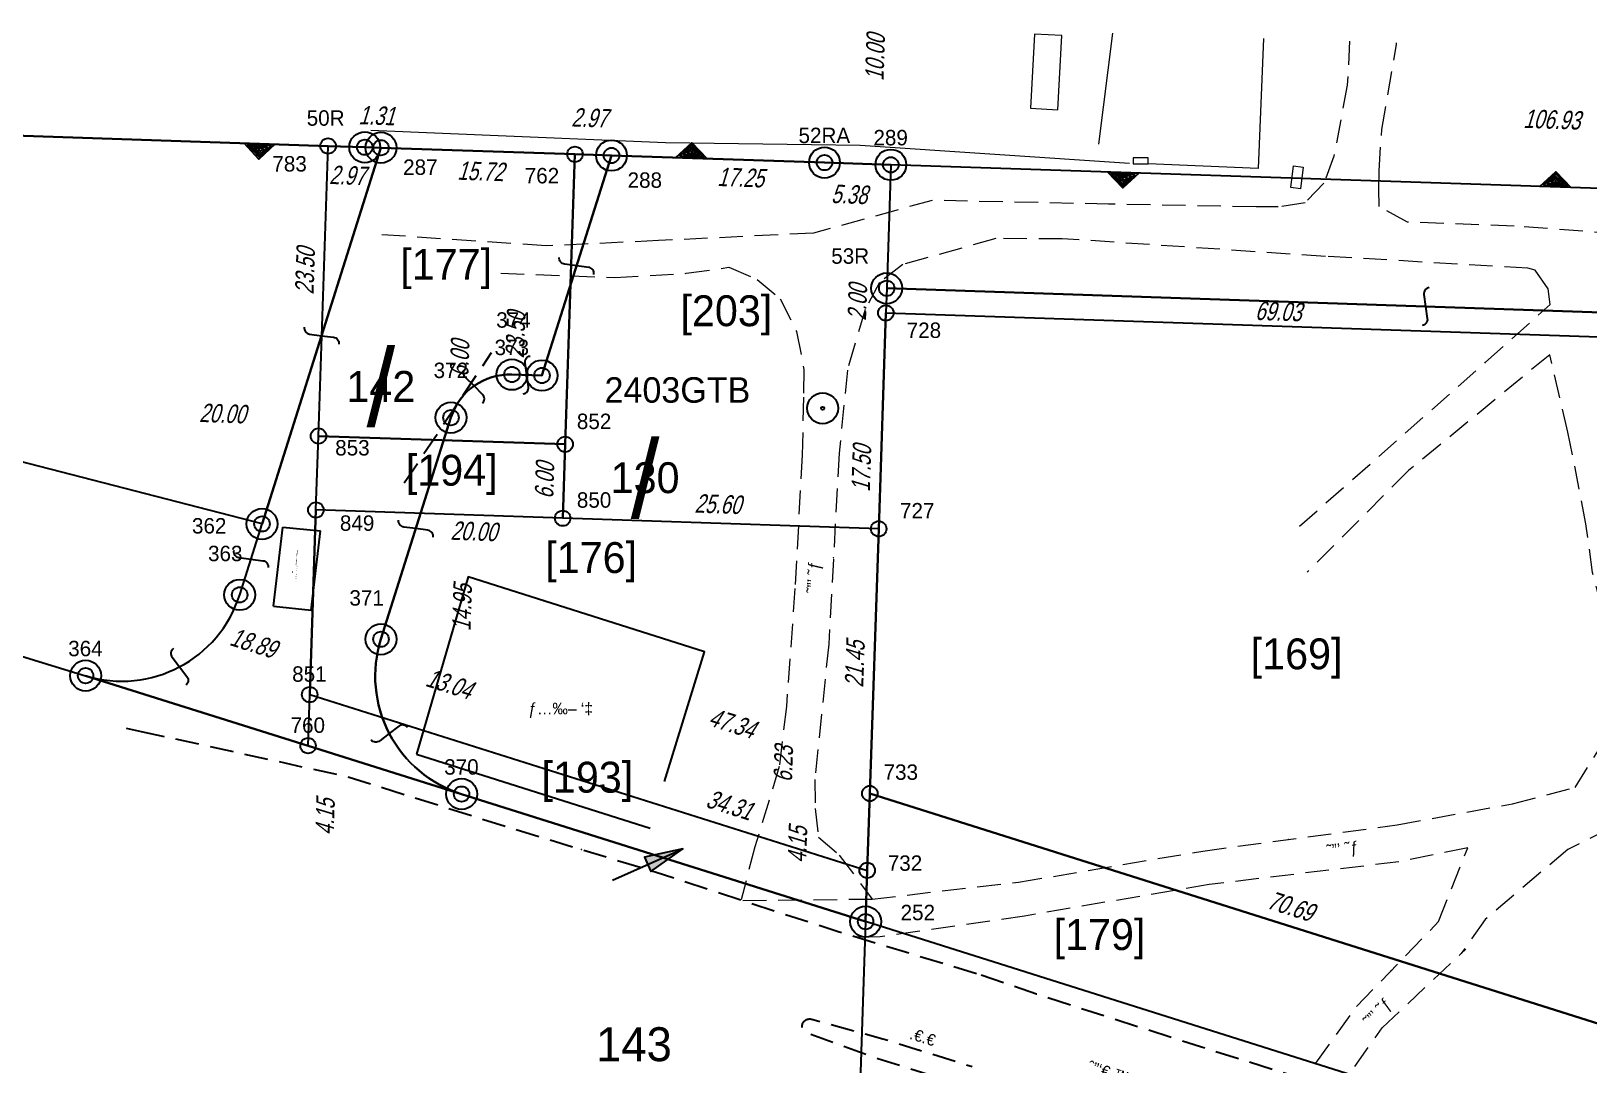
# Model space of a CAD drawing. Extents: x 187751 to 188722, y 663209 to 663959.
# Drawn here: x 188078.5 to 188204.6, y 663747.9 to 663831.7 of the extents above; entities that cross this region are included whole.
import ezdxf
from ezdxf.enums import TextEntityAlignment as Align

# ---------------------------------------------------------------- set-up
doc = ezdxf.new("R2010")
doc.units = 0
doc.header["$LTSCALE"] = 0.3
doc.linetypes.add('HIDDEN', pattern=[9.525, 6.35, -3.175])
doc.layers.get('0').update_dxf_attribs({"linetype": 'CONTINUOUS'})
for name, color, linetype in [('BLDS005', 25, 'CONTINUOUS'), ('C1602_0', 7, 'CONTINUOUS'), ('C1602_1', 1, 'CONTINUOUS'), ('C1602_2', 3, 'CONTINUOUS'), ('C1602_3', 4, 'CONTINUOUS'), ('C1603_0', 7, 'CONTINUOUS'), ('C1603_3', 4, 'CONTINUOUS'), ('C1609_0', 7, 'CONTINUOUS'), ('C1609_3', 7, 'CONTINUOUS'), ('C1610_0', 7, 'CONTINUOUS'), ('C1611_1', 6, 'CONTINUOUS'), ('C1611_3', 6, 'CONTINUOUS'), ('C1690', 7, 'CONTINUOUS'), ('FNCP007', 25, 'CONTINUOUS'), ('OBJS009', 2, 'CONTINUOUS'), ('PCLS001', 3, 'CONTINUOUS'), ('PCLS003', 11, 'CONTINUOUS'), ('RODP020', 25, 'HIDDEN'), ('RODP023', 25, 'HIDDEN'), ('RODP028', 25, 'HIDDEN'), ('RODS002', 25, 'CONTINUOUS'), ('RODS004', 25, 'CONTINUOUS'), ('SRVS003', 20, 'CONTINUOUS')]:
    doc.layers.add(name, color=color, linetype=linetype)
for name, color, linetype, lineweight in [('M2207', 25, 'CONTINUOUS', 20), ('M2405', 25, 'HIDDEN', 20), ('M2602', 25, 'CONTINUOUS', 20), ('M2603', 25, 'CONTINUOUS', 20)]:
    doc.layers.add(name, color=color, linetype=linetype, lineweight=lineweight)
doc.styles.add('HEBTXT', font='HEBTXT')
doc.styles.add('MAVAT_HEBTXT', font='HEBTXT')
doc.styles.add('TAZAR_HEBTXT', font='HEBTXT')

# ---------------------------------------------------------------- blocks, each defined once
blk = doc.blocks.new('SU93_41R')
for points in [[(1, 0), (0, -1), (-1, 0)], [(0.76, -0.1), (0, -0.86), (-0.76, -0.1)], [(0.52, -0.2), (0, -0.72), (-0.52, -0.2)], [(0.28, -0.3), (0, -0.58), (-0.28, -0.3)], [(0.03, -0.4), (0, -0.43), (-0.03, -0.4)]]:
    blk.add_lwpolyline(points, close=True)
blk = doc.blocks.new('SU93_41L')
for points in [[(-1, 0), (0, 1), (1, 0)], [(-0.76, 0.1), (0, 0.86), (0.76, 0.1)], [(-0.52, 0.2), (0, 0.72), (0.52, 0.2)], [(-0.28, 0.3), (0, 0.58), (0.28, 0.3)], [(-0.03, 0.4), (0, 0.43), (0.03, 0.4)]]:
    blk.add_lwpolyline(points, close=True)
blk = doc.blocks.new('PCLS003')
at = {"style": 'HEBTXT'}
blk.add_attdef('PARCEL', text='', height=2.2, dxfattribs=at).set_placement((0, 1.2), align=Align.MIDDLE_CENTER)
at = {"style": 'HEBTXT', "flags": 1}
for tag, p in [('BLOCK', (0, -1.9)), ('AREA_CALC', (0, -3.9)), ('AREA_LEGAL', (0, -5.9))]:
    blk.add_attdef(tag, text='', height=1.5, dxfattribs=at).set_placement(p, align=Align.CENTER)
blk = doc.blocks.new('RODS004')
blk.add_circle((0, 0), 0.001)
at = {"style": 'HEBTXT', "flags": 8}
blk.add_attdef('COVER_TYPE', text='', height=1.5, dxfattribs=at).set_placement((0, 1), align=Align.CENTER)
blk = doc.blocks.new('BLDS005')
blk.add_circle((0, 0), 0.001)
at = {"style": 'HEBTXT'}
blk.add_attdef('TEMP_OBJECT', text='', height=1.5, dxfattribs=at).set_placement((0, 1), align=Align.CENTER)
blk = doc.blocks.new('RODS002')
blk.add_circle((0, 0), 0.001)
at = {"style": 'HEBTXT', "flags": 8}
blk.add_attdef('COVER_TYPE', text='', height=1.5, dxfattribs=at).set_placement((0, 1), align=Align.CENTER)
blk = doc.blocks.new('M2405')
blk.add_circle((0, 0), 0.025)
at = {"color": 0, "style": 'MAVAT_HEBTXT'}
blk.add_attdef('NAME', text='', height=1.3, dxfattribs=at).set_placement((0, 0.9), align=Align.CENTER)
blk = doc.blocks.new('OBJS009')
blk.add_lwpolyline([(0.75, 0), (5.75, 0), (3.25, 0.5), (3.25, -0.5), (5.75, 0)])
blk.add_solid([(3.25, -0.5), (3.25, 0.5), (5.75, 0)])
blk = doc.blocks.new('SRVS003')
for centre, radius in [((0, 0, 0), 1), ((0, 0), 0.1)]:
    blk.add_circle(centre, radius)
at = {"style": 'HEBTXT'}
for tag, height, p in [('NAME', 1.65, (0, 1.4)), ('HEIGHT', 1.8, (0, -3.2))]:
    blk.add_attdef(tag, text='', height=height, dxfattribs=at).set_placement(p, align=Align.CENTER)
for tag, flags, p in [('KIND', 1, (0, -5.4)), ('SOURCE-CODE', 9, (0, -7.6)), ('MARK-CODE', 9, (0, -9.8)), ('KIND_2', 9, (0, -11.97, 0)), ('UDKIND', 9, (0, -14.01))]:
    blk.add_attdef(tag, text='', height=1.8, dxfattribs=dict(at, flags=flags)).set_placement(p, align=Align.CENTER)
blk = doc.blocks.new('C1690')
blk.add_lwpolyline([(0.21, 1.23, 0.414214), (-0.12, 0.77), (0.01, 0), (0.15, -0.77, -0.414214), (-0.16, -1.24)], format="xyb")
blk = doc.blocks.new('C1611')
blk.add_circle((0, 0), 0.5)
at = {"style": 'TAZAR_HEBTXT'}
for tag, p in [('POINT_NAME', (-0.02, 1.33)), ('UID', (0, -1.39))]:
    blk.add_attdef(tag, text='', height=1, dxfattribs=at).set_placement(p, align=Align.MIDDLE)
blk.add_attdef('MARK_DESC', (1.13, -0.48), '', height=1, dxfattribs=at)
at = {"style": 'TAZAR_HEBTXT', "flags": 1}
for tag, p in [('MARK', (0.01, -2.65)), ('TOPO', (-0.03, -3.96)), ('SOURCE', (0.02, -5.28)), ('CLASS', (-0.02, -6.69)), ('HEIGHT', (-0.02, -8.04)), ('LEGAL_X', (0, -9.43)), ('LEGAL_Y', (0, -10.83)), ('LEGAL_Z', (0, -12.3)), ('COMMENT', (-0.03, -13.7))]:
    blk.add_attdef(tag, text='', height=1, dxfattribs=at).set_placement(p, align=Align.MIDDLE)
blk = doc.blocks.new('C1609')
at = {"style": 'TAZAR_HEBTXT'}
for tag, p in [('RADIUS', (0.05, 3.11)), ('LEGAL_LENGTH', (0, -1.15)), ('LINE_NAME', (-0.04, -3.3))]:
    blk.add_attdef(tag, text='', height=1.2, dxfattribs=at).set_placement(p, align=Align.MIDDLE)
at = {"style": 'TAZAR_HEBTXT', "oblique": 15, "width": 0.75}
blk.add_attdef('CALC_LENGTH', text='', height=1.2, dxfattribs=at).set_placement((0, 1.26), align=Align.MIDDLE)
at = {"style": 'TAZAR_HEBTXT', "flags": 1}
for tag, p in [('TOPO', (-0.07, -5.23)), ('COMMENT', (-0.07, -6.85))]:
    blk.add_attdef(tag, text='', height=1.2, dxfattribs=at).set_placement(p, align=Align.MIDDLE)
blk = doc.blocks.new('C1603')
at = {"color": 1, "style": 'TAZAR_HEBTXT'}
blk.add_attdef('CROSS', text='', height=5, dxfattribs=at).set_placement((-0.03, 1.75), align=Align.MIDDLE)
at = {"style": 'TAZAR_HEBTXT'}
blk.add_attdef('PARCEL_NAME', text='', height=2, dxfattribs=at).set_placement((-0.03, 1.75), align=Align.MIDDLE)
at = {"style": 'TAZAR_HEBTXT', "flags": 1}
for tag, p in [('PARCEL_STATUS', (0, -1.81)), ('PARCEL_SOURCE', (0, -4.76)), ('LEGAL_AREA', (0, -7.34)), ('CALC_AREA', (0, -10.15)), ('TABA_PLAN', (0, -17.38)), ('TABA_MIGRASH', (0, -19.9)), ('TABA_YEUD', (0, -22.63)), ('PARCEL_PREVIOUS', (0, -26.48)), ('GUSH_PREVIOUS', (0, -29.25)), ('COMMENT', (0, -32.98))]:
    blk.add_attdef(tag, text='', height=2, dxfattribs=at).set_placement(p, align=Align.MIDDLE)
blk.add_attdef('GUSH', (-2.8, -14.16), '', height=2, dxfattribs=at)
blk = doc.blocks.new('C1610')
for radius in [1, 0.5]:
    blk.add_circle((0, 0), radius)
at = {"style": 'TAZAR_HEBTXT'}
for tag, p in [('POINT_NAME', (-0.01, 1.76)), ('UID', (-0.02, -1.89))]:
    blk.add_attdef(tag, text='', height=1, dxfattribs=at).set_placement(p, align=Align.MIDDLE)
blk.add_attdef('MARK_DESC', (1.62, -0.51), '', height=1, dxfattribs=at)
at = {"style": 'TAZAR_HEBTXT', "flags": 1}
for tag, p in [('MARK', (0.06, -3.34)), ('TOPO', (0.04, -4.79)), ('SOURCE', (0.07, -6.18)), ('CLASS', (-0.07, -7.59)), ('HEIGHT', (-0.01, -9.08)), ('LEGAL_X', (0.01, -10.63)), ('LEGAL_Y', (-0.01, -12.16)), ('LEGAL_Z', (0.02, -13.51)), ('COMMENT', (0, -14.94))]:
    blk.add_attdef(tag, text='', height=1, dxfattribs=at).set_placement(p, align=Align.MIDDLE)

msp = doc.modelspace()

# ---------------------------------------------------------------- linework, layer by layer
at = {"layer": 'C1602_0', "flags": 128}
for points in [[(187895.72, 663825.11), (187902.46, 663823.93), (187920.58, 663820.11), (187987.72, 663807.02), (187999.43, 663804.17), (188010.76, 663801.2), (188037.68, 663793.29), (188042.55, 663791.86), (188082.9, 663779.47, 0.41182), (188095.38, 663786.02), (188097.19, 663791.76), (188040.53, 663806.38), (188044.44, 663824.32), (188002.51, 663825.7), (187942.13, 663827.55), (187887.08, 663829.24, 0.164304), (187893.78, 663825.48)], [(188122.53, 663821.7), (188125.49, 663821.6), (188119.86, 663803.78), (188117.43, 663803.86, 0.336464), (188112.49, 663800.37), (188106.82, 663782.42, 0.414369), (188113.35, 663769.88), (188100.92, 663773.8), (188082.9, 663779.47, 0.41182), (188095.38, 663786.02), (188097.19, 663791.76), (188106.82, 663822.23)], [(188106.82, 663782.42), (188112.49, 663800.37, -0.336464), (188117.43, 663803.86), (188119.86, 663803.78), (188125.49, 663821.6), (188142.74, 663821.03), (188148.11, 663820.85), (188147.78, 663810.85), (188147.71, 663808.85), (188147.13, 663791.36), (188146.41, 663769.93), (188146.2, 663763.7), (188146.07, 663759.55), (188113.35, 663769.88, -0.414369)]]:
    msp.add_lwpolyline(points, format="xyb", close=True, dxfattribs=at)
for points in [[(188105.51, 663822.27), (188106.82, 663822.23), (188097.19, 663791.76), (188040.53, 663806.38), (188044.44, 663824.32), (188102.54, 663822.37)], [(188376.07, 663803.09), (188378.55, 663813.12), (188340.57, 663814.39), (188254.98, 663817.27), (188148.11, 663820.85), (188147.78, 663810.85), (188235.03, 663807.89), (188263.87, 663806.91), (188350.32, 663803.97)], [(188146.07, 663759.55), (188144.98, 663727.09), (188144.04, 663698.69), (188143.1, 663670.71), (188201.32, 663668.62), (188230.13, 663667.59), (188235.03, 663807.89), (188147.78, 663810.85), (188147.71, 663808.85), (188147.13, 663791.36), (188146.41, 663769.93), (188146.2, 663763.7)]]:
    msp.add_lwpolyline(points, close=True, dxfattribs=at)
at = {"layer": 'C1602_1', "flags": 128}
msp.add_lwpolyline([(188082.9, 663779.47, 0.41182), (188095.38, 663786.02), (188097.19, 663791.76), (188040.53, 663806.38), (188037.68, 663793.29), (188042.55, 663791.86), (188082.9, 663779.47)], format="xyb", close=True, dxfattribs=at)
at = {"layer": 'C1602_2', "flags": 128}
for points in [[(188382.42, 663693.08), (188390.64, 663707.8), (188393.79, 663712.59), (188391.59, 663727.09), (188391.17, 663729.87), (188378.55, 663813.12), (188340.57, 663814.39), (188254.98, 663817.27), (188148.11, 663820.85), (188142.74, 663821.03), (188125.49, 663821.6), (188122.53, 663821.7), (188106.82, 663822.23), (188105.51, 663822.27), (188102.54, 663822.37), (188044.44, 663824.32)], [(188042.55, 663791.86), (188082.9, 663779.47), (188100.92, 663773.8), (188113.35, 663769.88), (188146.07, 663759.55), (188144.98, 663727.09), (188144.04, 663698.69), (188143.1, 663670.71), (188141.75, 663630.57), (188141.04, 663609.43), (188140.83, 663603.2), (188140.49, 663593.21), (188138.7, 663539.93), (188138.56, 663535.93), (188138.39, 663530.81), (188138.13, 663522.82), (188137.86, 663514.94), (188137.72, 663510.94), (188132.48, 663359.35)]]:
    msp.add_lwpolyline(points, dxfattribs=at)
at = {"layer": 'C1602_3', "flags": 128}
for points in [[(188101.55, 663792.89), (188101.76, 663798.88), (188102.54, 663822.37), (188044.44, 663824.32), (188040.53, 663806.38), (188037.68, 663793.29), (188042.55, 663791.86), (188082.9, 663779.47), (188100.92, 663773.8), (188101.05, 663777.94)], [(188105.51, 663822.27), (188106.82, 663822.23), (188122.53, 663821.7), (188121.74, 663798.21), (188101.76, 663798.88), (188102.54, 663822.37)], [(188147.78, 663810.85), (188147.71, 663808.85), (188147.13, 663791.36), (188121.54, 663792.22), (188121.74, 663798.21), (188122.53, 663821.7), (188125.49, 663821.6), (188142.74, 663821.03), (188148.11, 663820.85)], [(188147.13, 663791.36), (188147.71, 663808.85), (188216.7, 663806.54), (188213.82, 663748.63), (188146.41, 663769.93)], [(188121.54, 663792.22), (188101.55, 663792.89), (188101.76, 663798.88), (188121.74, 663798.21)], [(188146.2, 663763.7), (188146.41, 663769.93), (188147.13, 663791.36), (188121.54, 663792.22), (188101.55, 663792.89), (188101.05, 663777.94)], [(188146.07, 663759.55), (188113.35, 663769.88), (188100.92, 663773.8), (188101.05, 663777.94), (188146.2, 663763.7)]]:
    msp.add_lwpolyline(points, close=True, dxfattribs=at)
for points in [[(188287.29, 663726.3), (188289.57, 663791.61, -0.208709), (188293.88, 663800.63, -0.188794), (188302.48, 663803.67), (188340.17, 663802.4), (188340.47, 663811.4), (188340.57, 663814.39), (188254.98, 663817.27), (188148.11, 663820.85), (188147.78, 663810.85), (188147.71, 663808.85), (188216.7, 663806.54), (188261.51, 663805.04, -0.099366), (188264, 663804.45, -0.3028), (188267.79, 663798.32), (188265.46, 663731.64, -0.476018), (188256.79, 663725.08, 0.039902), (188293.67, 663719.08, -0.399063)], [(188213.82, 663748.63), (188245.16, 663738.73, 0.018728), (188261.37, 663734.27), (188261.55, 663734.22), (188264, 663804.45, -0.3028), (188267.79, 663798.32), (188265.46, 663731.64, -0.476018), (188256.79, 663725.08, -0.016212), (188242.15, 663729.19), (188146.07, 663759.55), (188146.2, 663763.7), (188146.41, 663769.93)]]:
    msp.add_lwpolyline(points, format="xyb", close=True, dxfattribs=at)
msp.add_lwpolyline([(188382.42, 663693.08), (188390.64, 663707.8), (188393.79, 663712.59), (188391.59, 663727.09, -0.058302), (188374.21, 663723.3), (188320.82, 663718.56, -0.005286), (188317.92, 663718.35, -0.025656), (188293.89, 663719.06), (188293.67, 663719.08, -0.039902), (188256.79, 663725.08, -0.016212), (188242.15, 663729.19), (188146.07, 663759.55), (188144.98, 663727.09, -0.339279), (188149.35, 663715.39), (188144.04, 663698.69)], format="xyb", dxfattribs=at)
at = {"layer": 'FNCP007', "flags": 128}
for points, elevation in [([(188098.13, 663785.1), (188098.88, 663791.51)], 87.06), ([(188098.88, 663791.51), (188101.92, 663791.2)], 87.05), ([(188101.17, 663784.79), (188101.92, 663791.2)], 87.06), ([(188129.78, 663770.91), (188133.02, 663781.39), (188113.88, 663787.48), (188109.7, 663773.12)], 87.12), ([(188098.13, 663785.1), (188101.17, 663784.79)], 87.06), ([(188109.7, 663773.12), (188128.61, 663767.11)], 86.94)]:
    msp.add_lwpolyline(points, dxfattribs=dict(at, elevation=elevation))
at = {"layer": 'M2207', "flags": 128}
msp.add_lwpolyline([(188159.74, 663831.43), (188159.43, 663825.43), (188161.65, 663825.31), (188161.97, 663831.31)], close=True, dxfattribs=at)
at = {"layer": 'M2405'}
for points in [[(188185.27, 663830.86), (188185.07, 663827.3), (188184, 663821.54), (188183.18, 663819.35), (188181.66, 663817.77), (188179.49, 663817.44), (188177.7, 663817.45), (188165.75, 663817.66), (188151.45, 663817.97), (188141.84, 663815.31), (188129.3, 663814.71), (188120.2, 663814.28), (188106.74, 663815.2)], [(188288.73, 663827.39), (188288.73, 663827.33), (188288.71, 663819.17), (188288.95, 663815.3), (188288.83, 663812.59), (188288.33, 663810.16), (188287.03, 663809.3), (188282.04, 663810.59), (188273.62, 663811.4), (188258.12, 663813.06), (188237.58, 663814.07), (188215.55, 663814.62), (188198.6, 663815.88), (188189.95, 663816.21), (188187.65, 663817.46), (188187.63, 663818.91), (188187.65, 663820.37), (188187.88, 663823.7), (188189.06, 663830.6), (188189.06, 663830.73)], [(188181.2, 663791.57), (188196.28, 663804.85), (188201.52, 663809.54), (188201.34, 663810.81), (188200.3, 663812.32), (188199.7, 663812.48), (188183.31, 663813.43), (188161.99, 663814.86), (188156.61, 663814.87), (188149.09, 663812.77), (188147.2, 663811.32), (188146.04, 663809.14)], [(188146.04, 663809.14), (188144.59, 663804.22), (188143.93, 663797.48), (188143.08, 663782.03), (188141.96, 663771.07), (188141.98, 663768.71), (188142.25, 663766.38), (188143.94, 663764.94), (188146.6, 663761.38)], [(188189.13, 663767.39), (188189.13, 663767.39), (188189.13, 663767.39), (188189.13, 663767.39), (188198.47, 663769.09), (188203.52, 663770.42), (188205.54, 663773.6), (188206.4, 663775.67), (188206.53, 663778.89), (188206.38, 663782.1), (188204.95, 663787.83), (188204.41, 663791.76), (188202.95, 663799.2), (188201.48, 663805.47), (188190.04, 663796.08), (188181.83, 663787.85)], [(188192.47, 663759.56), (188194.83, 663765.52)]]:
    msp.add_lwpolyline(points, dxfattribs=at)
for points, elevation in [([(188116.52, 663812.08), (188125.76, 663811.71), (188131.54, 663812.06), (188134.99, 663812.55), (188137.28, 663811.57), (188139.15, 663809.99), (188140.47, 663807.35), (188141.08, 663804.27), (188141.04, 663802.02), (188140.93, 663797.32), (188140.35, 663786.53), (188139.65, 663776.97), (188139.08, 663772.11), (188137.11, 663765.61), (188135.98, 663761.31)], 87.58), ([(188208.96, 663768.43), (188202.94, 663765.39), (188196.24, 663759.72), (188194.31, 663756.97)], 86.75), ([(188136.14, 663761.26), (188146.6, 663761.38), (188158.46, 663762.74), (188173.38, 663765.27), (188189.13, 663767.39)], 81.86), ([(188194.83, 663765.52), (188189.26, 663764.39)], 86.64), ([(188189.26, 663764.39), (188173.9, 663762.56), (188158.95, 663760), (188147.25, 663758.32), (188145.35, 663758.29)], 86.65), ([(188182.52, 663748.09), (188185.83, 663752.67), (188192.47, 663759.56), (188192.47, 663759.56)], 86.65), ([(188185.68, 663747.81), (188187.9, 663750.94), (188194.31, 663756.97), (188194.67, 663757.31)], 86.98)]:
    msp.add_lwpolyline(points, dxfattribs=dict(at, elevation=elevation))
at = {"layer": 'M2602', "flags": 128}
for points in [[(188168.95, 663821.41), (188167.73, 663821.41), (188167.73, 663820.94), (188168.95, 663820.94)], [(188181.51, 663820.67), (188181.28, 663818.9), (188180.5, 663819), (188180.73, 663820.77)]]:
    msp.add_lwpolyline(points, close=True, dxfattribs=at)
at = {"layer": 'M2603'}
for points in [[(188164.95, 663822.52), (188166.08, 663831.5)], [(188178.29, 663831.09), (188177.86, 663820.56), (188168.95, 663820.94)]]:
    msp.add_lwpolyline(points, dxfattribs=at)
at = {"layer": 'M2603', "flags": 128}
msp.add_lwpolyline([(188167.45, 663820.96), (188145.64, 663822.41), (188129.87, 663822.63), (188105.99, 663823.63)], dxfattribs=at)
at = {"layer": 'RODP020', "flags": 128}
for points, elevation in [([(188086.19, 663775.23), (188087.4, 663774.96)], 86.77), ([(188087.4, 663774.96), (188104.24, 663771.26), (188116.87, 663767.28), (188129.03, 663763.58), (188143.84, 663758.75), (188155.43, 663755.24)], 86.77), ([(188155.43, 663755.24), (188159.9, 663753.7), (188173.2, 663749.43), (188181.34, 663746.87), (188192.44, 663743.38), (188208.36, 663737.29), (188227.48, 663730.35), (188244.26, 663724.41), (188254.02, 663721.63), (188262.75, 663719.49), (188272.57, 663717.46), (188281.58, 663716.11), (188297.31, 663714.47), (188310.41, 663713.77), (188329.55, 663713.11), (188349.37, 663712.32), (188368.28, 663711.66)], 87.39)]:
    msp.add_lwpolyline(points, dxfattribs=dict(at, elevation=elevation))
at = {"layer": 'RODP023', "elevation": 87.1, "flags": 128}
msp.add_lwpolyline([(188108.71, 663795.08), (188115.78, 663805.64)], dxfattribs=at)
at = {"layer": 'RODP028', "elevation": 87.54, "flags": 128}
msp.add_lwpolyline([(188154.26, 663746.16), (188147.05, 663748.44), (188141.44, 663750.47, -1.082693), (188141.72, 663751.64), (188147.46, 663750.07), (188154.7, 663747.81)], format="xyb", dxfattribs=at)

# ---------------------------------------------------------------- block references
at = {"layer": 'BLDS005'}
ref = msp.add_blockref('BLDS005', (188098.42, 663787.58, 87.06), dxfattribs=dict(at, xscale=0.25, yscale=0.25, zscale=0.25, rotation=84.31871993491573))
ref.add_attrib('TEMP_OBJECT', '…˜…— —', dxfattribs={"layer": '0', "height": 0.375, "rotation": 84.3187, "style": 'HEBTXT'}).set_placement((188100.07, 663788.42, 87.06), align=Align.CENTER)
ref = msp.add_blockref('BLDS005', (188119.99, 663785.54, 87.12), dxfattribs=dict(at, xscale=0.625, yscale=0.625, zscale=0.625))
ref.add_attrib('TEMP_OBJECT', 'ƒ…‰– ‘‡', dxfattribs={"layer": '0', "height": 0.938, "style": 'HEBTXT'}).set_placement((188121.37, 663776.34, 87.12), align=Align.CENTER)
at = {"layer": 'C1603_0', "xscale": 1.25, "yscale": 1.25, "zscale": 1.25}
for p, values in [((188106.85, 663800.73), {'PARCEL_NAME': '142', 'CROSS': '/'}), ((188128.25, 663793.32), {'PARCEL_NAME': '130', 'CROSS': '/'})]:
    msp.add_blockref('C1603', p, dxfattribs=at).add_auto_attribs(values)
at = {"layer": 'C1603_3', "xscale": 1.25, "yscale": 1.25, "zscale": 1.25}
for p, values in [((188112.14, 663810.29), {'PARCEL_NAME': '[177]'}), ((188134.83, 663806.53), {'PARCEL_NAME': '[203]'}), ((188123.88, 663786.54), {'PARCEL_NAME': '[176]'}), ((188181.01, 663778.74), {'PARCEL_NAME': '[169]'}), ((188123.57, 663768.75), {'PARCEL_NAME': '[193]'})]:
    msp.add_blockref('C1603', p, dxfattribs=at).add_auto_attribs(values)
at = {"layer": 'C1603_3'}
ref = msp.add_blockref('C1603', (188111.65, 663795.55), dxfattribs=dict(at, xscale=1.25, yscale=1.25, zscale=1.25))
ref.add_attrib('PARCEL_NAME', '[194]', dxfattribs={"layer": '0', "height": 2.5, "style": 'TAZAR_HEBTXT'}).set_placement((188112.55, 663795.8), align=Align.MIDDLE)
ref = msp.add_blockref('C1603', (188154.65, 663764.67), dxfattribs=dict(at, xscale=1.25, yscale=1.25, zscale=1.25))
ref.add_attrib('PARCEL_NAME', '[179]', dxfattribs={"layer": '0', "height": 2.5, "style": 'TAZAR_HEBTXT'}).set_placement((188165.01, 663758.19), align=Align.MIDDLE)
at = {"layer": 'C1609_0'}
ref = msp.add_blockref('C1609', (188147.95, 663815.85), dxfattribs=dict(at, xscale=1.25, yscale=1.25, zscale=1.25, rotation=268.08626717))
ref.add_attrib('CALC_LENGTH', '10.00', dxfattribs={"layer": '0', "height": 1.5, "rotation": 88.0863, "style": 'TAZAR_HEBTXT', "oblique": 15, "width": 0.75}).set_placement((188146.83, 663829.54), align=Align.MIDDLE)
ref = msp.add_blockref('C1609', (188106.16, 663822.25), dxfattribs=dict(at, xscale=1.25, yscale=1.25, zscale=1.25, rotation=178.06891981))
ref.add_attrib('CALC_LENGTH', '1.31', dxfattribs={"layer": '0', "height": 1.5, "rotation": 358.0689, "style": 'TAZAR_HEBTXT', "oblique": 15, "width": 0.75}).set_placement((188106.48, 663824.84), align=Align.MIDDLE)
ref = msp.add_blockref('C1609', (188124.01, 663821.65), dxfattribs=dict(at, xscale=1.25, yscale=1.25, zscale=1.25, rotation=358.08827476))
ref.add_attrib('CALC_LENGTH', '2.97', dxfattribs={"layer": '0', "height": 1.5, "rotation": 358.0883, "style": 'TAZAR_HEBTXT', "oblique": 15, "width": 0.75}).set_placement((188123.71, 663824.66), align=Align.MIDDLE)
ref = msp.add_blockref('C1609', (188201.55, 663819.06), dxfattribs=dict(at, xscale=1.25, yscale=1.25, zscale=1.25, rotation=178.08077927))
ref.add_attrib('CALC_LENGTH', '106.93', dxfattribs={"layer": '0', "height": 1.5, "rotation": 358.0808, "style": 'TAZAR_HEBTXT', "oblique": 15, "width": 0.75}).set_placement((188201.65, 663824.52), align=Align.MIDDLE)
ref = msp.add_blockref('C1609', (188114.67, 663821.96), dxfattribs=dict(at, xscale=1.25, yscale=1.25, zscale=1.25, rotation=358.08647704))
ref.add_attrib('CALC_LENGTH', '15.72', dxfattribs={"layer": '0', "height": 1.5, "rotation": 358.0865, "style": 'TAZAR_HEBTXT', "oblique": 15, "width": 0.75}).set_placement((188114.89, 663820.33), align=Align.MIDDLE)
ref = msp.add_blockref('C1609', (188104.02, 663822.32), dxfattribs=dict(at, xscale=1.25, yscale=1.25, zscale=1.25, rotation=178.07157769))
ref.add_attrib('CALC_LENGTH', '2.97', dxfattribs={"layer": '0', "height": 1.5, "rotation": 358.0716, "style": 'TAZAR_HEBTXT', "oblique": 15, "width": 0.75}).set_placement((188104.1, 663820), align=Align.MIDDLE)
ref = msp.add_blockref('C1609', (188134.12, 663821.31), dxfattribs=dict(at, xscale=1.25, yscale=1.25, zscale=1.25, rotation=358.0869756800001))
ref.add_attrib('CALC_LENGTH', '17.25', dxfattribs={"layer": '0', "height": 1.5, "rotation": 358.087, "style": 'TAZAR_HEBTXT', "oblique": 15, "width": 0.75}).set_placement((188135.95, 663819.82), align=Align.MIDDLE)
ref = msp.add_blockref('C1609', (188145.43, 663820.94), dxfattribs=dict(at, xscale=1.25, yscale=1.25, zscale=1.25, rotation=358.08161776))
ref.add_attrib('CALC_LENGTH', '5.38', dxfattribs={"layer": '0', "height": 1.5, "rotation": 358.0816, "style": 'TAZAR_HEBTXT', "oblique": 15, "width": 0.75}).set_placement((188144.75, 663818.46), align=Align.MIDDLE)
ref = msp.add_blockref('C1609', (188147.75, 663809.85), dxfattribs=dict(at, xscale=1.25, yscale=1.25, zscale=1.25, rotation=268.07842872))
ref.add_attrib('CALC_LENGTH', '2.00', dxfattribs={"layer": '0', "height": 1.5, "rotation": 88.0784, "style": 'TAZAR_HEBTXT', "oblique": 15, "width": 0.75}).set_placement((188145.4, 663809.7), align=Align.MIDDLE)
ref = msp.add_blockref('C1609', (188147.42, 663800.11), dxfattribs=dict(at, xscale=1.25, yscale=1.25, zscale=1.25, rotation=268.08768455))
ref.add_attrib('CALC_LENGTH', '17.50', dxfattribs={"layer": '0', "height": 1.5, "rotation": 88.0877, "style": 'TAZAR_HEBTXT', "oblique": 15, "width": 0.75}).set_placement((188145.72, 663796.25), align=Align.MIDDLE)
ref = msp.add_blockref('C1609', (188091.91, 663776.63), dxfattribs=dict(at, xscale=1.25, yscale=1.25, zscale=1.25, rotation=162.5004681))
ref.add_attrib('CALC_LENGTH', '18.89', dxfattribs={"layer": '0', "height": 1.5, "rotation": 342.5005, "style": 'TAZAR_HEBTXT', "oblique": 15, "width": 0.75}).set_placement((188096.5, 663782.12), align=Align.MIDDLE)
ref = msp.add_blockref('C1609', (188146.77, 663780.65), dxfattribs=dict(at, xscale=1.25, yscale=1.25, zscale=1.25, rotation=268.08675333))
ref.add_attrib('CALC_LENGTH', '21.45', dxfattribs={"layer": '0', "height": 1.5, "rotation": 88.0868, "style": 'TAZAR_HEBTXT', "oblique": 15, "width": 0.75}).set_placement((188145.19, 663780.4), align=Align.MIDDLE)
ref = msp.add_blockref('C1609', (188107.13, 663771.83), dxfattribs=dict(at, xscale=1.25, yscale=1.25, zscale=1.25, rotation=162.49913873))
ref.add_attrib('CALC_LENGTH', '13.04', dxfattribs={"layer": '0', "height": 1.5, "rotation": 342.4991, "style": 'TAZAR_HEBTXT', "oblique": 15, "width": 0.75}).set_placement((188112.36, 663778.81), align=Align.MIDDLE)
ref = msp.add_blockref('C1609', (188146.31, 663766.81), dxfattribs=dict(at, xscale=1.25, yscale=1.25, zscale=1.25, rotation=268.08747863))
ref.add_attrib('CALC_LENGTH', '6.23', dxfattribs={"layer": '0', "height": 1.5, "rotation": 88.0875, "style": 'TAZAR_HEBTXT', "oblique": 15, "width": 0.75}).set_placement((188139.4, 663772.32), align=Align.MIDDLE)
ref = msp.add_blockref('C1609', (188129.71, 663764.71), dxfattribs=dict(at, xscale=1.25, yscale=1.25, zscale=1.25, rotation=162.48239398))
ref.add_attrib('CALC_LENGTH', '34.31', dxfattribs={"layer": '0', "height": 1.5, "rotation": 342.4824, "style": 'TAZAR_HEBTXT', "oblique": 15, "width": 0.75}).set_placement((188135.06, 663769.01), align=Align.MIDDLE)
ref = msp.add_blockref('C1609', (188146.14, 663761.62), dxfattribs=dict(at, xscale=1.25, yscale=1.25, zscale=1.25, rotation=268.0959030199999))
ref.add_attrib('CALC_LENGTH', '4.15', dxfattribs={"layer": '0', "height": 1.5, "rotation": 88.0959, "style": 'TAZAR_HEBTXT', "oblique": 15, "width": 0.75}).set_placement((188140.56, 663765.78), align=Align.MIDDLE)
at = {"layer": 'C1609_3'}
ref = msp.add_blockref('C1609', (188102.15, 663810.63), dxfattribs=dict(at, xscale=1.25, yscale=1.25, zscale=1.25, rotation=88.08581182))
ref.add_attrib('CALC_LENGTH', '23.50', dxfattribs={"layer": '0', "height": 1.5, "rotation": 88.0858, "style": 'TAZAR_HEBTXT', "oblique": 15, "width": 0.75}).set_placement((188100.67, 663812.24), align=Align.MIDDLE)
ref = msp.add_blockref('C1609', (188182.21, 663807.7), dxfattribs=dict(at, xscale=1.25, yscale=1.25, zscale=1.25, rotation=358.08064404))
ref.add_attrib('CALC_LENGTH', '69.03', dxfattribs={"layer": '0', "height": 1.5, "rotation": 358.0806, "style": 'TAZAR_HEBTXT', "oblique": 15, "width": 0.75}).set_placement((188179.5, 663808.98), align=Align.MIDDLE)
ref = msp.add_blockref('C1609', (188122.14, 663809.96), dxfattribs=dict(at, xscale=1.25, yscale=1.25, zscale=1.25, rotation=268.08573039))
ref.add_attrib('CALC_LENGTH', '23.50', dxfattribs={"layer": '0', "height": 1.5, "rotation": 88.0857, "style": 'TAZAR_HEBTXT', "oblique": 15, "width": 0.75}).set_placement((188117.71, 663807.07), align=Align.MIDDLE)
ref = msp.add_blockref('C1609', (188101.65, 663795.88), dxfattribs=dict(at, xscale=1.25, yscale=1.25, zscale=1.25, rotation=88.08957489))
ref.add_attrib('CALC_LENGTH', '6.00', dxfattribs={"layer": '0', "height": 1.5, "rotation": 88.0896, "style": 'TAZAR_HEBTXT', "oblique": 15, "width": 0.75}).set_placement((188113.19, 663805.16), align=Align.MIDDLE)
ref = msp.add_blockref('C1609', (188111.75, 663798.55), dxfattribs=dict(at, xscale=1.25, yscale=1.25, zscale=1.25, rotation=178.08598017))
ref.add_attrib('CALC_LENGTH', '20.00', dxfattribs={"layer": '0', "height": 1.5, "rotation": 358.086, "style": 'TAZAR_HEBTXT', "oblique": 15, "width": 0.75}).set_placement((188093.99, 663800.71), align=Align.MIDDLE)
at = {"layer": 'C1609_3', "xscale": 1.25, "yscale": 1.25, "zscale": 1.25, "rotation": 88.0800299}
msp.add_blockref('C1609', (188121.64, 663795.22), dxfattribs=at).add_auto_attribs({'CALC_LENGTH': '6.00'})
at = {"layer": 'C1609_3'}
ref = msp.add_blockref('C1609', (188134.34, 663791.79), dxfattribs=dict(at, xscale=1.25, yscale=1.25, zscale=1.25, rotation=178.08383878))
ref.add_attrib('CALC_LENGTH', '25.60', dxfattribs={"layer": '0', "height": 1.5, "rotation": 358.0838, "style": 'TAZAR_HEBTXT', "oblique": 15, "width": 0.75}).set_placement((188134.11, 663793.37), align=Align.MIDDLE)
ref = msp.add_blockref('C1609', (188111.55, 663792.55), dxfattribs=dict(at, xscale=1.25, yscale=1.25, zscale=1.25, rotation=178.08588448))
ref.add_attrib('CALC_LENGTH', '20.00', dxfattribs={"layer": '0', "height": 1.5, "rotation": 358.0859, "style": 'TAZAR_HEBTXT', "oblique": 15, "width": 0.75}).set_placement((188114.34, 663791.17), align=Align.MIDDLE)
ref = msp.add_blockref('C1609', (188101.3, 663785.42), dxfattribs=dict(at, xscale=1.25, yscale=1.25, zscale=1.25, rotation=268.08331419))
ref.add_attrib('CALC_LENGTH', '14.95', dxfattribs={"layer": '0', "height": 1.5, "rotation": 88.0833, "style": 'TAZAR_HEBTXT', "oblique": 15, "width": 0.75}).set_placement((188113.38, 663784.98), align=Align.MIDDLE)
ref = msp.add_blockref('C1609', (188123.63, 663770.82), dxfattribs=dict(at, xscale=1.25, yscale=1.25, zscale=1.25, rotation=342.48815842))
ref.add_attrib('CALC_LENGTH', '47.34', dxfattribs={"layer": '0', "height": 1.5, "rotation": 342.4882, "style": 'TAZAR_HEBTXT', "oblique": 15, "width": 0.75}).set_placement((188135.27, 663775.62), align=Align.MIDDLE)
ref = msp.add_blockref('C1609', (188100.99, 663775.87), dxfattribs=dict(at, xscale=1.25, yscale=1.25, zscale=1.25, rotation=88.09544454000002))
ref.add_attrib('CALC_LENGTH', '4.15', dxfattribs={"layer": '0', "height": 1.5, "rotation": 88.0954, "style": 'TAZAR_HEBTXT', "oblique": 15, "width": 0.75}).set_placement((188102.3, 663768.03), align=Align.MIDDLE)
ref = msp.add_blockref('C1609', (188180.12, 663759.28), dxfattribs=dict(at, xscale=1.25, yscale=1.25, zscale=1.25, rotation=162.46519801))
ref.add_attrib('CALC_LENGTH', '70.69', dxfattribs={"layer": '0', "height": 1.5, "rotation": 342.4652, "style": 'TAZAR_HEBTXT', "oblique": 15, "width": 0.75}).set_placement((188180.51, 663760.8), align=Align.MIDDLE)
at = {"layer": 'C1610_0'}
ref = msp.add_blockref('C1610', (188105.51, 663822.27), dxfattribs=dict(at, xscale=1.25, yscale=1.25, zscale=1.25))
ref.add_attrib('POINT_NAME', '50R', dxfattribs={"layer": '0', "height": 1.25, "style": 'TAZAR_HEBTXT'}).set_placement((188102.34, 663824.64), align=Align.MIDDLE)
at = {"layer": 'C1610_0', "xscale": 1.25, "yscale": 1.25, "zscale": 1.25}
for p, values in [((188142.74, 663821.03), {'POINT_NAME': '52RA'}), ((188148.11, 663820.85), {'POINT_NAME': '289'}), ((188117.43, 663803.86), {'POINT_NAME': '373'}), ((188082.9, 663779.47), {'POINT_NAME': '364'}), ((188113.35, 663769.88), {'POINT_NAME': '370'})]:
    msp.add_blockref('C1610', p, dxfattribs=at).add_auto_attribs(values)
at = {"layer": 'C1610_0'}
ref = msp.add_blockref('C1610', (188106.82, 663822.23), dxfattribs=dict(at, xscale=1.25, yscale=1.25, zscale=1.25))
ref.add_attrib('POINT_NAME', '287', dxfattribs={"layer": '0', "height": 1.25, "style": 'TAZAR_HEBTXT'}).set_placement((188110.01, 663820.66), align=Align.MIDDLE)
ref = msp.add_blockref('C1610', (188125.49, 663821.6), dxfattribs=dict(at, xscale=1.25, yscale=1.25, zscale=1.25))
ref.add_attrib('POINT_NAME', '288', dxfattribs={"layer": '0', "height": 1.25, "style": 'TAZAR_HEBTXT'}).set_placement((188128.19, 663819.61), align=Align.MIDDLE)
ref = msp.add_blockref('C1610', (188147.78, 663810.85), dxfattribs=dict(at, xscale=1.25, yscale=1.25, zscale=1.25))
ref.add_attrib('POINT_NAME', '53R', dxfattribs={"layer": '0', "height": 1.25, "style": 'TAZAR_HEBTXT'}).set_placement((188144.82, 663813.46), align=Align.MIDDLE)
ref = msp.add_blockref('C1610', (188119.86, 663803.78), dxfattribs=dict(at, xscale=1.25, yscale=1.25, zscale=1.25))
ref.add_attrib('POINT_NAME', '374', dxfattribs={"layer": '0', "height": 1.25, "style": 'TAZAR_HEBTXT'}).set_placement((188117.55, 663808.28), align=Align.MIDDLE)
ref = msp.add_blockref('C1610', (188112.49, 663800.37), dxfattribs=dict(at, xscale=1.25, yscale=1.25, zscale=1.25))
ref.add_attrib('POINT_NAME', '372', dxfattribs={"layer": '0', "height": 1.25, "style": 'TAZAR_HEBTXT'}).set_placement((188112.48, 663804.2), align=Align.MIDDLE)
ref = msp.add_blockref('C1610', (188097.19, 663791.76), dxfattribs=dict(at, xscale=1.25, yscale=1.25, zscale=1.25))
ref.add_attrib('POINT_NAME', '362', dxfattribs={"layer": '0', "height": 1.25, "style": 'TAZAR_HEBTXT'}).set_placement((188092.91, 663791.61), align=Align.MIDDLE)
ref = msp.add_blockref('C1610', (188095.38, 663786.02), dxfattribs=dict(at, xscale=1.25, yscale=1.25, zscale=1.25))
ref.add_attrib('POINT_NAME', '363', dxfattribs={"layer": '0', "height": 1.25, "style": 'TAZAR_HEBTXT'}).set_placement((188094.21, 663789.37), align=Align.MIDDLE)
ref = msp.add_blockref('C1610', (188106.82, 663782.42), dxfattribs=dict(at, xscale=1.25, yscale=1.25, zscale=1.25))
ref.add_attrib('POINT_NAME', '371', dxfattribs={"layer": '0', "height": 1.25, "style": 'TAZAR_HEBTXT'}).set_placement((188105.66, 663785.77), align=Align.MIDDLE)
ref = msp.add_blockref('C1610', (188146.07, 663759.55), dxfattribs=dict(at, xscale=1.25, yscale=1.25, zscale=1.25))
ref.add_attrib('POINT_NAME', '252', dxfattribs={"layer": '0', "height": 1.25, "style": 'TAZAR_HEBTXT'}).set_placement((188150.3, 663760.29), align=Align.MIDDLE)
at = {"layer": 'C1611_1'}
ref = msp.add_blockref('C1611', (188102.54, 663822.37), dxfattribs=dict(at, xscale=1.25, yscale=1.25, zscale=1.25))
ref.add_attrib('POINT_NAME', '783', dxfattribs={"layer": '0', "height": 1.25, "style": 'TAZAR_HEBTXT'}).set_placement((188099.42, 663820.93), align=Align.MIDDLE)
ref = msp.add_blockref('C1611', (188122.53, 663821.7), dxfattribs=dict(at, xscale=1.25, yscale=1.25, zscale=1.25))
ref.add_attrib('POINT_NAME', '762', dxfattribs={"layer": '0', "height": 1.25, "style": 'TAZAR_HEBTXT'}).set_placement((188119.86, 663819.97), align=Align.MIDDLE)
ref = msp.add_blockref('C1611', (188147.71, 663808.85), dxfattribs=dict(at, xscale=1.25, yscale=1.25, zscale=1.25))
ref.add_attrib('POINT_NAME', '728', dxfattribs={"layer": '0', "height": 1.25, "style": 'TAZAR_HEBTXT'}).set_placement((188150.79, 663807.45), align=Align.MIDDLE)
ref = msp.add_blockref('C1611', (188147.13, 663791.36), dxfattribs=dict(at, xscale=1.25, yscale=1.25, zscale=1.25))
ref.add_attrib('POINT_NAME', '727', dxfattribs={"layer": '0', "height": 1.25, "style": 'TAZAR_HEBTXT'}).set_placement((188150.25, 663792.84), align=Align.MIDDLE)
at = {"layer": 'C1611_1', "xscale": 1.25, "yscale": 1.25, "zscale": 1.25}
msp.add_blockref('C1611', (188100.92, 663773.8), dxfattribs=at).add_auto_attribs({'POINT_NAME': '760'})
at = {"layer": 'C1611_1'}
ref = msp.add_blockref('C1611', (188146.41, 663769.93), dxfattribs=dict(at, xscale=1.25, yscale=1.25, zscale=1.25))
ref.add_attrib('POINT_NAME', '733', dxfattribs={"layer": '0', "height": 1.25, "style": 'TAZAR_HEBTXT'}).set_placement((188148.92, 663771.66), align=Align.MIDDLE)
ref = msp.add_blockref('C1611', (188146.2, 663763.7), dxfattribs=dict(at, xscale=1.25, yscale=1.25, zscale=1.25))
ref.add_attrib('POINT_NAME', '732', dxfattribs={"layer": '0', "height": 1.25, "style": 'TAZAR_HEBTXT'}).set_placement((188149.26, 663764.29), align=Align.MIDDLE)
at = {"layer": 'C1611_3'}
ref = msp.add_blockref('C1611', (188121.74, 663798.21), dxfattribs=dict(at, xscale=1.25, yscale=1.25, zscale=1.25))
ref.add_attrib('POINT_NAME', '852', dxfattribs={"layer": '0', "height": 1.25, "style": 'TAZAR_HEBTXT'}).set_placement((188124.08, 663800.07), align=Align.MIDDLE)
ref = msp.add_blockref('C1611', (188101.76, 663798.88), dxfattribs=dict(at, xscale=1.25, yscale=1.25, zscale=1.25))
ref.add_attrib('POINT_NAME', '853', dxfattribs={"layer": '0', "height": 1.25, "style": 'TAZAR_HEBTXT'}).set_placement((188104.51, 663797.93), align=Align.MIDDLE)
ref = msp.add_blockref('C1611', (188101.55, 663792.89), dxfattribs=dict(at, xscale=1.25, yscale=1.25, zscale=1.25))
ref.add_attrib('POINT_NAME', '849', dxfattribs={"layer": '0', "height": 1.25, "style": 'TAZAR_HEBTXT'}).set_placement((188104.89, 663791.83), align=Align.MIDDLE)
ref = msp.add_blockref('C1611', (188121.54, 663792.22), dxfattribs=dict(at, xscale=1.25, yscale=1.25, zscale=1.25))
ref.add_attrib('POINT_NAME', '850', dxfattribs={"layer": '0', "height": 1.25, "style": 'TAZAR_HEBTXT'}).set_placement((188124.08, 663793.7), align=Align.MIDDLE)
at = {"layer": 'C1611_3', "xscale": 1.25, "yscale": 1.25, "zscale": 1.25}
msp.add_blockref('C1611', (188101.05, 663777.94), dxfattribs=at).add_auto_attribs({'POINT_NAME': '851'})
at = {"layer": 'C1690', "xscale": 1.25, "yscale": 1.25, "zscale": 1.25}
for p, rotation in [((188122.68, 663812.69), 252.46566196), ((188191.4, 663809.37), 358.05367752), ((188102, 663806.99), 72.46489308), ((188118.65, 663803.82), 178.07126114), ((188114.37, 663802.95), 215.2754412500001), ((188109.66, 663791.4), 252.4641953), ((188096.28, 663788.89), 72.46295506), ((188090.49, 663780.18), 27.70037328), ((188107.49, 663774.8), 297.47630045)]:
    msp.add_blockref('C1690', p, dxfattribs=dict(at, rotation=rotation))
at = {"layer": 'M2405'}
ref = msp.add_blockref('M2405', (188143.47, 663789.02, 89.21), dxfattribs=dict(at, xscale=0.6249999999999998, yscale=0.6249999999999998, zscale=0.6249999999999998, rotation=86.87796696495518))
ref.add_attrib('NAME', '˜”’ ˜ƒ', dxfattribs={"layer": '0', "color": 0, "height": 0.938, "rotation": 86.878, "style": 'MAVAT_HEBTXT', "flags": 8}).set_placement((188142.3, 663787.44, 89.21), align=Align.CENTER)
ref = msp.add_blockref('M2405', (188180.34, 663766.21, 81.86), dxfattribs=dict(at, xscale=0.625, yscale=0.625, zscale=0.625, rotation=7.666117130219411))
ref.add_attrib('NAME', '˜”’ ˜ƒ', dxfattribs={"layer": '0', "color": 0, "height": 0.938, "rotation": 7.6661, "style": 'MAVAT_HEBTXT', "flags": 8}).set_placement((188184.78, 663765, 81.86), align=Align.CENTER)
ref = msp.add_blockref('M2405', (188188.65, 663755.6, 86.65), dxfattribs=dict(at, xscale=0.625, yscale=0.625, zscale=0.625, rotation=46.05855987203937))
ref.add_attrib('NAME', '˜”’ ˜ƒ', dxfattribs={"layer": '0', "color": 0, "height": 0.938, "rotation": 46.0586, "style": 'MAVAT_HEBTXT', "flags": 8}).set_placement((188187.86, 663751.91, 86.65), align=Align.CENTER)
at = {"layer": 'OBJS009', "xscale": 1.25, "yscale": 1.25, "zscale": 1.25, "rotation": 23.94967894782837}
msp.add_blockref('OBJS009', (188124.71, 663762.54), dxfattribs=at)
at = {"layer": 'PCLS001', "xscale": 1.25, "yscale": 1.25, "zscale": 1.25}
for name, p, rotation in [('SU93_41R', (188096.98, 663822.56), 358.0786675175823), ('SU93_41L', (188131.96, 663821.39), 358.0862579893248), ('SU93_41R', (188166.94, 663820.22), 358.0808167217414), ('SU93_41L', (188201.92, 663819.04), 358.0808167217414)]:
    msp.add_blockref(name, p, dxfattribs=dict(at, rotation=rotation))
at = {"layer": 'PCLS003'}
ref = msp.add_blockref('PCLS003', (188120.45, 663752.65), dxfattribs=dict(at, xscale=1.25, yscale=1.25, zscale=1.25))
ref.add_attrib('PARCEL', '143', dxfattribs={"layer": '0', "height": 2.75, "style": 'HEBTXT'}).set_placement((188127.31, 663749.62), align=Align.MIDDLE_CENTER)
at = {"layer": 'RODS002'}
ref = msp.add_blockref('RODS002', (188123.07, 663765.39, 86.77), dxfattribs=dict(at, xscale=0.625, yscale=0.625, zscale=0.625, rotation=343.0762369047579))
ref.add_attrib('COVER_TYPE', 'ˆ”‘€ ™‰‹', dxfattribs={"layer": '0', "height": 0.938, "rotation": 343.0762, "style": 'HEBTXT', "flags": 8}).set_placement((188166.4, 663746.66, 86.77), align=Align.CENTER)
at = {"layer": 'RODS004', "xscale": 0.625, "yscale": 0.625, "zscale": 0.625, "rotation": 342.6640014075389}
msp.add_blockref('RODS004', (188150.37, 663749.16, 87.54), dxfattribs=at).add_auto_attribs({'COVER_TYPE': '.€.€'})
at = {"layer": 'SRVS003'}
ref = msp.add_blockref('SRVS003', (188142.59, 663801.13, 88.66), dxfattribs=dict(at, xscale=1.25, yscale=1.25, zscale=1.25))
ref.add_attrib('NAME', '2403GTB', dxfattribs={"layer": '0', "height": 2.062, "style": 'HEBTXT'}).set_placement((188130.83, 663801.58, 88.66), align=Align.CENTER)

doc.saveas('drawing.dxf')
